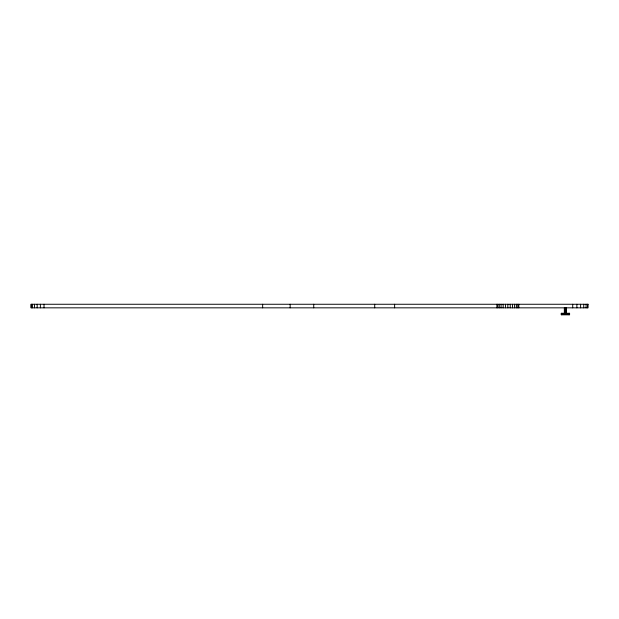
<?xml version="1.0" encoding="UTF-8"?>
<svg xmlns="http://www.w3.org/2000/svg" width="619" height="619" viewBox="0 0 619 619"><rect width="100%" height="100%" fill="white"/><g stroke="black" fill="none" stroke-linecap="round" stroke-linejoin="round"><path stroke-width="0.93" d="M587.555 304.262L587.555 307.836M586.092 304.262L586.092 307.836M583.732 304.262L583.732 307.836M580.607 304.262L580.607 307.836M576.869 304.262L576.869 307.836M572.714 304.262L572.714 307.836M569.457 313.315L569.457 314.738M569.039 313.315L569.039 314.738M568.374 313.315L568.374 314.738M567.507 313.315L567.507 314.738M566.524 307.836L566.501 314.738M566.377 307.836L566.377 313.315M566.199 307.836L566.199 313.315M565.975 307.836L565.975 313.315M565.704 307.836L565.704 313.315M565.418 307.836L565.418 314.738M565.132 307.836L565.132 313.315M564.868 307.836L564.868 313.315M564.636 307.836L564.636 313.315M564.466 307.836L564.466 313.315M564.35 307.836L564.342 314.738M563.336 313.315L563.336 314.738M562.47 313.315L562.47 314.738M561.804 313.315L561.804 314.738M561.387 313.315L561.387 314.738M518.799 304.262L518.799 307.836M517.809 304.262L517.809 307.836M516.393 304.262L516.393 307.836M514.606 304.262L514.606 307.836M512.517 304.262L512.517 307.836M510.234 304.262L510.234 307.836M507.835 304.262L507.835 307.836M505.444 304.262L505.444 307.836M503.162 304.262L503.162 307.836M501.073 304.262L501.073 307.836M499.285 304.262L499.285 307.836M497.869 304.262L497.869 307.836M496.879 304.262L496.879 307.836M394.62 304.262L394.62 307.836M374.712 304.262L374.712 307.836M313.732 304.262L313.732 307.836M290.156 304.262L290.156 307.836M262.649 304.262L262.649 307.836M44.019 304.262L44.019 307.836M40.374 304.262L40.374 307.836M37.171 304.262L37.171 307.836M34.532 304.262L34.532 307.836M32.567 304.262L32.567 307.836M31.36 304.262L31.36 307.836M588.05 304.262L30.95 304.262L30.95 307.836L588.05 307.836L588.05 304.262M569.596 313.315L561.247 313.315L561.247 314.738L569.596 314.738L569.596 313.315"/></g></svg>
